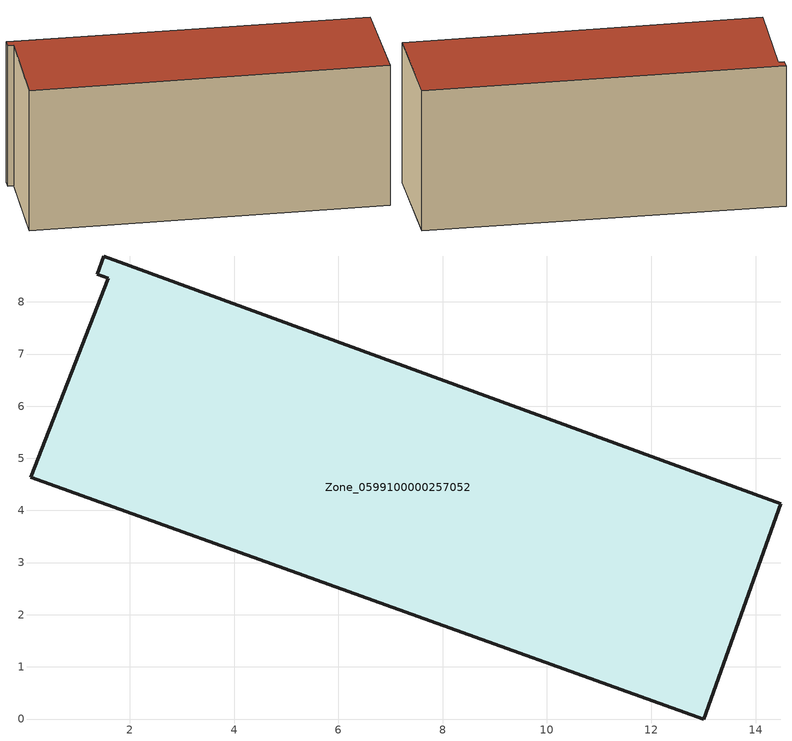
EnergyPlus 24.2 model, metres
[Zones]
Zone_0599100000257052
 floor ground (C_G): 0.1,4.63 1.58,8.46 1.38,8.53 1.5,8.88 14.48,4.13 13.01,0 z0.53
 wall outside (C_F): 13.01,0 14.48,4.13 1.5,8.88 1.38,8.53 1.58,8.46 0.1,4.63 13.01,0 z0.53:6.31
 roof outside (C_R): 1.58,8.46 0.1,4.63 13.01,0 14.48,4.13 1.5,8.88 1.38,8.53 z6.31
[BUILDING]
Pand.0599100000257052: North Axis=0; Terrain=City; Loads Convergence Tolerance Value=0.04; Temperature Convergence Tolerance Value=0.4; Solar Distribution=FullExterior; Maximum Number of Warmup Days=25; Minimum Number of Warmup Days=1
[Site:Location]
Rotterdam.The.Hague.AP_ZH_NLD Design_Conditions: Latitude=51.96; Longitude=4.45; Time Zone=1; Elevation=-4.5
[SITE:GROUNDTEMPERATURE:BUILDINGSURFACE]
18, 18, 18, 18, 18, 18, 18, 18, 18, 18, 18, 18
[MATERIAL] Thermal Absorptance=0.9; Solar Absorptance=0.7; Visible Absorptance=0.7
Name | Roughness | Thickness | Conductivity | Density | Specific Heat
G.TI.1965-1974 | MediumSmooth | 0.15 | 0.882353 | 540 | 1210
F.TI.1965-1974 | Rough | 0.3 | 0.697674 | 1920 | 840
R.TI.1965-1974 | MediumRough | 0.2 | 0.232558 | 1500 | 1000
[CONSTRUCTION]
C_G: G.TI.1965-1974
C_F: F.TI.1965-1974
C_R: R.TI.1965-1974
[ZONE]
Zone_0599100000257052: Type=1; Multiplier=1; Ceiling Height=Autocalculate; Volume=Autocalculate; Floor Area=autocalculate; Part of Total Floor Area=Yes
[ZONEINFILTRATION:DESIGNFLOWRATE]
Infil_Zone_0599100000257052: Zone or ZoneList or Space or SpaceList=Zone_0599100000257052; Schedule=AlwaysOn; Design Flow Rate Calculation Method=Flow/Area; Flow Rate per Floor Area=0.003; Constant Term Coefficient=1; Temperature Term Coefficient=0; Velocity Term Coefficient=0; Velocity Squared Term Coefficient=0
[HVACTEMPLATE:ZONE:IDEALLOADSAIRSYSTEM]
Zone_0599100000257052: Maximum Heating Supply Air Temperature=50; Minimum Cooling Supply Air Temperature=13; Maximum Heating Supply Air Humidity Ratio=0.0156; Minimum Cooling Supply Air Humidity Ratio=0.0077; Heating Limit=NoLimit; Cooling Limit=NoLimit; Dehumidification Control Type=ConstantSensibleHeatRatio; Cooling Sensible Heat Ratio=0.7; Dehumidification Setpoint=60; Humidification Control Type=None; Humidification Setpoint=30; Outdoor Air Method=None; Outdoor Air Flow Rate per Person=0.00944; Outdoor Air Flow Rate per Zone Floor Area=0; Outdoor Air Flow Rate per Zone=0; Demand Controlled Ventilation Type=None; Outdoor Air Economizer Type=NoEconomizer; Heat Recovery Type=None; Sensible Heat Recovery Effectiveness=0.7; Latent Heat Recovery Effectiveness=0.65
[ZONECONTROL:THERMOSTAT]
ThermostatControl_Zone_0599100000257052: Zone or ZoneList=Zone_0599100000257052; Control Type Schedule=DualSetpointControlType; Control 1=Thermostat_Zone_0599100000257052; Temperature Difference Between Cutout And Setpoint=0
[THERMOSTATSETPOINT:DUALSETPOINT]
Thermostat_Zone_0599100000257052: Heating Setpoint Temperature Schedule=HeatingSetpoint_Zone_0599100000257052; Cooling Setpoint Temperature Schedule=CoolingSetpoint_Zone_0599100000257052
[SCHEDULE:COMPACT]
HeatingSetpoint_Zone_0599100000257052: Through: 12/31, For: AllDays, Until: 24:00, 21
CoolingSetpoint_Zone_0599100000257052: Through: 12/31, For: AllDays, Until: 24:00, 24
DualSetpointControlType: Through: 12/31, For: AllDays, Until: 24:00, 4
AlwaysOn: Through: 12/31, For: AllDays, Until: 24:00, 1
